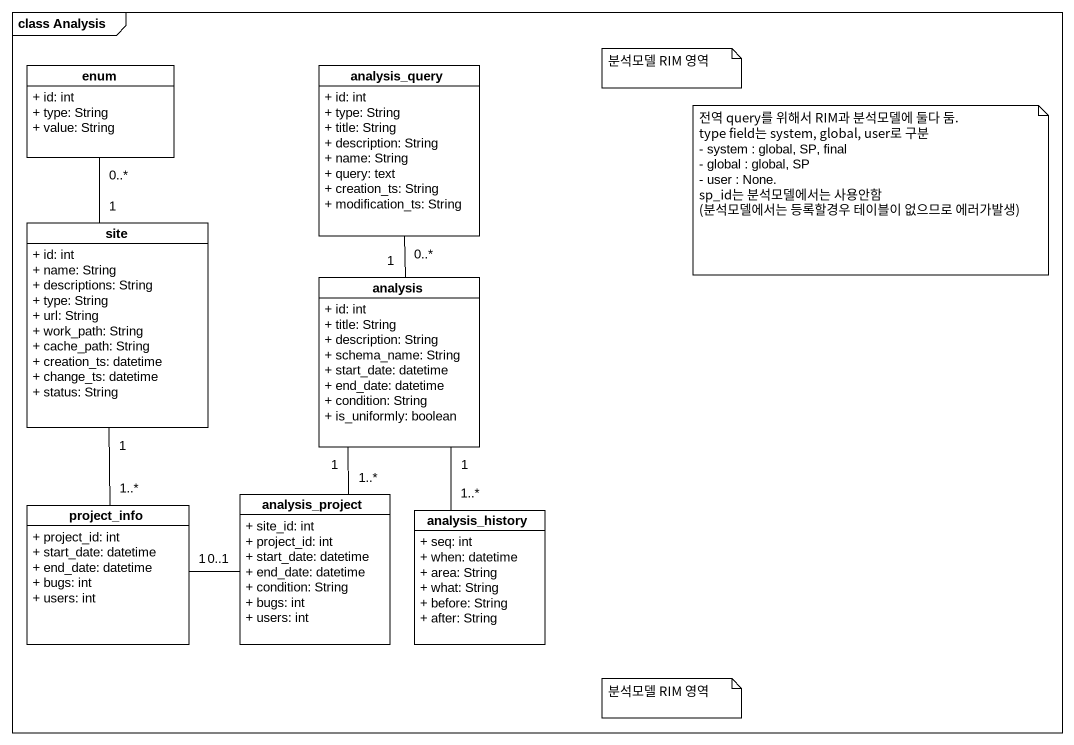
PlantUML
@startuml
mainframe class Analysis
hide circle
hide empty members
skinparam classAttributeIconSize 0
class "enum" as enum_ {
  + id: int
  + type: String
  + value: String
}
class analysis_query {
  + id: int
  + type: String
  + title: String
  + description: String
  + name: String
  + query: text
  + creation_ts: String
  + modification_ts: String
}
class site {
  + id: int
  + name: String
  + descriptions: String
  + type: String
  + url: String
  + work_path: String
  + cache_path: String
  + creation_ts: datetime
  + change_ts: datetime
  + status: String
}
class analysis {
  + id: int
  + title: String
  + description: String
  + schema_name: String
  + start_date: datetime
  + end_date: datetime
  + condition: String
  + is_uniformly: boolean
}
class project_info {
  + project_id: int
  + start_date: datetime
  + end_date: datetime
  + bugs: int
  + users: int
}
class analysis_project {
  + site_id: int
  + project_id: int
  + start_date: datetime
  + end_date: datetime
  + condition: String
  + bugs: int
  + users: int
}
class analysis_history {
  + seq: int
  + when: datetime
  + area: String
  + what: String
  + before: String
  + after: String
}
enum_ "0..*" -- "1" site
analysis_query "0..*" -- "1" analysis
project_info "1..*" -up- "1" site
project_info "1" -right- "0..1" analysis_project
analysis_project "1..*" -up- "1" analysis
analysis_history "1..*" -up- "1" analysis
note as N1
  분석모델 RIM 영역
end note
note as N2
  전역 query를 위해서 RIM과 분석모델에 둘다 둠.
  type field는 system, global, user로 구분
  - system : global, SP, final
  - global : global, SP
  - user : None.
  sp_id는 분석모델에서는 사용안함
  (분석모델에서는 등록할경우 테이블이 없으므로 에러가발생)
end note
note as N3
  분석모델 RIM 영역
end note
@enduml
